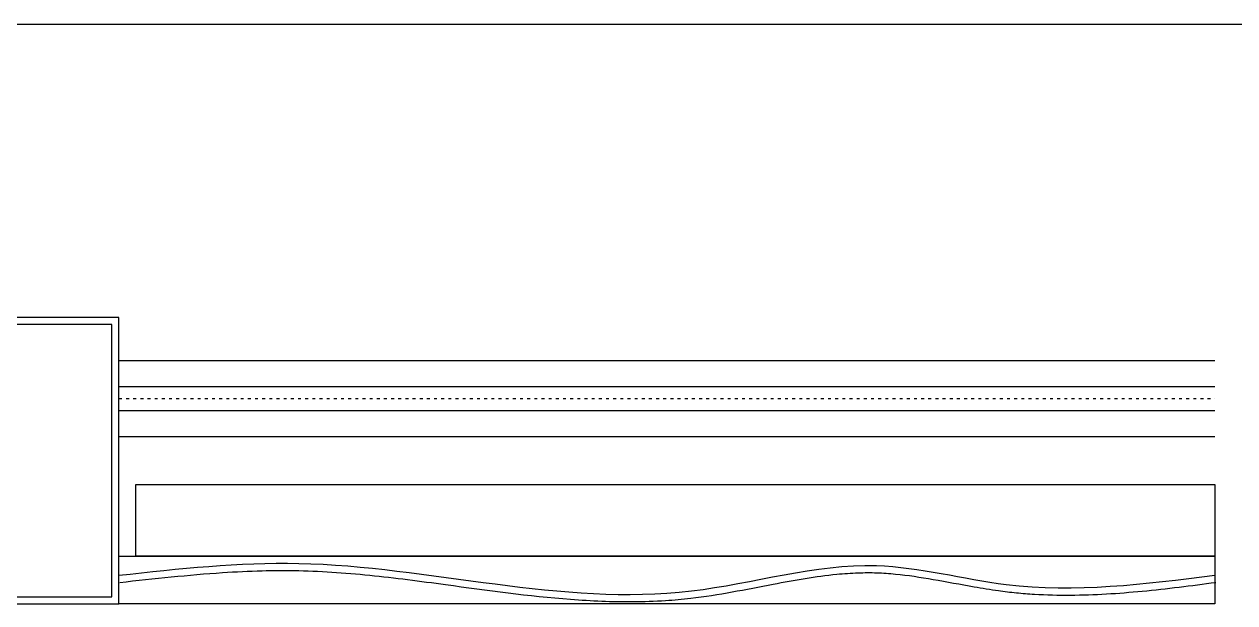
# Model space of a CAD drawing. Header units: millimetres. Extents: x 30 to 1399, y 0 to 1002.
# Drawn here: x 602 to 1110, y 760 to 1002 of the extents above; entities that cross this region are included whole.
import ezdxf

# ---------------------------------------------------------------- set-up
doc = ezdxf.new("R2010")
doc.units = ezdxf.units.MM
doc.header["$LTSCALE"] = 0.1
doc.linetypes.add('ACAD_ISO03W100', pattern=[30, 12, -18])
for name, color, linetype in [('lines', 251, 'Continuous'), ('road', 7, 'Continuous'), ('water', 140, 'Continuous')]:
    doc.layers.add(name, color=color, linetype=linetype)

msp = doc.modelspace()

# ---------------------------------------------------------------- linework, layer by layer
at = {"color": 7, "true_color": 0xffffff}
msp.add_lwpolyline([(97.75, 1001.97), (1399.06, 1001.97), (1399.06, 79.22), (97.75, 79.22)], close=True, dxfattribs=at)
at = {"color": 1}
for points in [[(592.17, 759.14), (642.17, 759.14), (642.17, 879.14), (592.17, 879.14)], [(595.17, 762.14), (639.17, 762.14), (639.17, 876.14), (595.17, 876.14)]]:
    msp.add_lwpolyline(points, close=True, dxfattribs=at)
at = {"color": 70}
msp.add_lwpolyline([(642.17, 779.14), (1101.17, 779.14), (1101.17, 759.14), (642.17, 759.14)], close=True, dxfattribs=at)
at = {"layer": 'lines', "color": 253}
for p, q in [((642.17, 850.14), (1101.17, 850.14)), ((642.17, 850.14), (1101.17, 850.14)), ((642.17, 850.14), (1101.17, 850.14)), ((642.17, 850.14), (1101.17, 850.14)), ((642.17, 850.14), (1101.17, 850.14)), ((642.17, 850.14), (1101.17, 850.14)), ((642.17, 850.14), (1101.17, 850.14)), ((642.17, 840.14), (1101.17, 840.14)), ((642.17, 840.14), (1101.17, 840.14)), ((642.17, 840.14), (1101.17, 840.14)), ((642.17, 840.14), (1101.17, 840.14)), ((642.17, 840.14), (1101.17, 840.14)), ((642.17, 840.14), (1101.17, 840.14)), ((642.17, 840.14), (1101.17, 840.14))]:
    msp.add_line(p, q, dxfattribs=at)
at = {"layer": 'lines', "color": 253, "linetype": 'ACAD_ISO03W100'}
msp.add_line((642.17, 845.14), (1101.17, 845.14), dxfattribs=at)
msp.add_line((642.17, 845.14), (1101.17, 845.14), dxfattribs=at)
msp.add_line((642.17, 845.14), (1101.17, 845.14), dxfattribs=at)
msp.add_line((642.17, 845.14), (1101.17, 845.14), dxfattribs=at)
msp.add_line((642.17, 845.14), (1101.17, 845.14), dxfattribs=at)
msp.add_line((642.17, 845.14), (1101.17, 845.14), dxfattribs=at)
msp.add_line((642.17, 845.14), (1101.17, 845.14), dxfattribs=at)
at = {"layer": 'lines', "end_tangent": (0.991298, 0.131634)}
msp.add_spline([(642.17, 771.12), (717.43, 776.09), (881.95, 764.56), (959.46, 775.16), (1013.8, 767.28), (1101.17, 771.12)], degree=3, dxfattribs=at)
at = {"layer": 'lines'}
msp.add_open_spline([(642.5, 768.13), (656.9, 769.71), (671.26, 771.29), (691.1, 772.61), (696.6, 772.88), (706.57, 773.15), (711.05, 773.19), (720.78, 773.04), (726.04, 772.82), (736.59, 772.13), (741.88, 771.67), (757.75, 770.06), (768.35, 768.66), (796.38, 764.86), (813.83, 762.38), (840.02, 760.4), (848.71, 760.02), (861.98, 760.11), (866.55, 760.26), (874.63, 760.78), (878.15, 761.1), (887.47, 762.17), (893.26, 763.11), (904.76, 765.18), (910.48, 766.32), (925.13, 769.11), (934.01, 770.69), (945.8, 771.84), (948.77, 772.04), (954.35, 772.24), (956.95, 772.25), (962.15, 772.07), (964.75, 771.89), (972.6, 771.13), (977.86, 770.32), (988.88, 768.42), (994.63, 767.3), (1003.78, 765.7), (1007.14, 765.15), (1013.03, 764.33), (1015.54, 764.03), (1020.57, 763.54), (1023.08, 763.34), (1030.62, 762.89), (1035.65, 762.77), (1050.73, 762.86), (1060.77, 763.51), (1081.1, 765.46), (1091.38, 766.79), (1101.57, 768.14)], degree=3, knots=[0, 0, 0, 0, 43.317794, 43.317794, 59.981835, 59.981835, 73.547017, 73.547017, 89.524117, 89.524117, 105.501217, 105.501217, 137.455417, 137.455417, 189.737984, 189.737984, 215.66246, 215.66246, 229.25673, 229.25673, 239.710259, 239.710259, 256.982548, 256.982548, 274.254838, 274.254838, 301.448039, 301.448039, 310.658597, 310.658597, 318.769369, 318.769369, 326.880141, 326.880141, 343.101685, 343.101685, 360.544462, 360.544462, 370.612207, 370.612207, 378.053085, 378.053085, 385.493963, 385.493963, 400.375719, 400.375719, 430.139231, 430.139231, 460.943631, 460.943631, 460.943631, 460.943631], dxfattribs=at)
at = {"layer": 'road'}
for p, q in [((642.17, 861.14), (1101.17, 861.14)), ((1101.17, 829.14), (642.17, 829.14))]:
    msp.add_line(p, q, dxfattribs=at)
at = {"layer": 'water'}
msp.add_line((1101.17, 809.14), (1101.17, 779.14), dxfattribs=at)
msp.add_lwpolyline([(1101.17, 779.14), (649.17, 779.14), (649.17, 809.14), (1101.17, 809.14)], dxfattribs=at)

doc.saveas('drawing.dxf')
